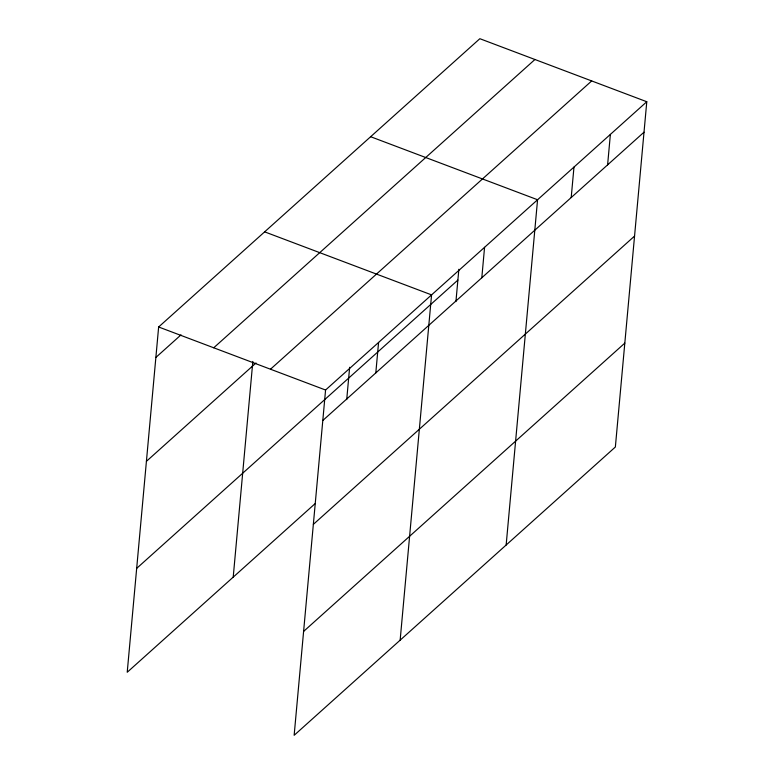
<?xml version="1.0" encoding="UTF-8"?>
<svg xmlns="http://www.w3.org/2000/svg" width="774" height="774" viewBox="0 0 774 774"><rect width="100%" height="100%" fill="white"/><g stroke="black" fill="none" stroke-linecap="round" stroke-linejoin="round"><path stroke-width="1.16" d="M646.783 101.733L325.573 390.019L294.149 735.3L615.359 447.014L646.783 101.733L479.851 38.7L158.641 326.986L127.217 672.267L314.96 503.768M233.216 577.133L252.846 361.419M346.713 399.607L349.654 367.282M375.806 372.904L378.573 342.447M400.148 640.166L431.573 294.884L264.64 231.852M455.925 301.589L458.866 269.265M481.805 277.769L484.572 247.312M506.148 545.031L537.572 199.75L370.64 136.717M571.202 197.534L573.979 167.078M607.609 164.862L610.376 134.405M155.864 357.443L181.019 334.871M213.73 347.787L534.94 59.501M146.412 461.333L256.001 362.977M270.484 369.217L591.694 80.931M136.669 568.377L457.879 280.091M322.806 420.476L644.016 132.19M313.354 524.366L634.554 236.08M303.611 631.41L624.812 343.124M158.641 326.986L325.573 390.019"/></g></svg>
